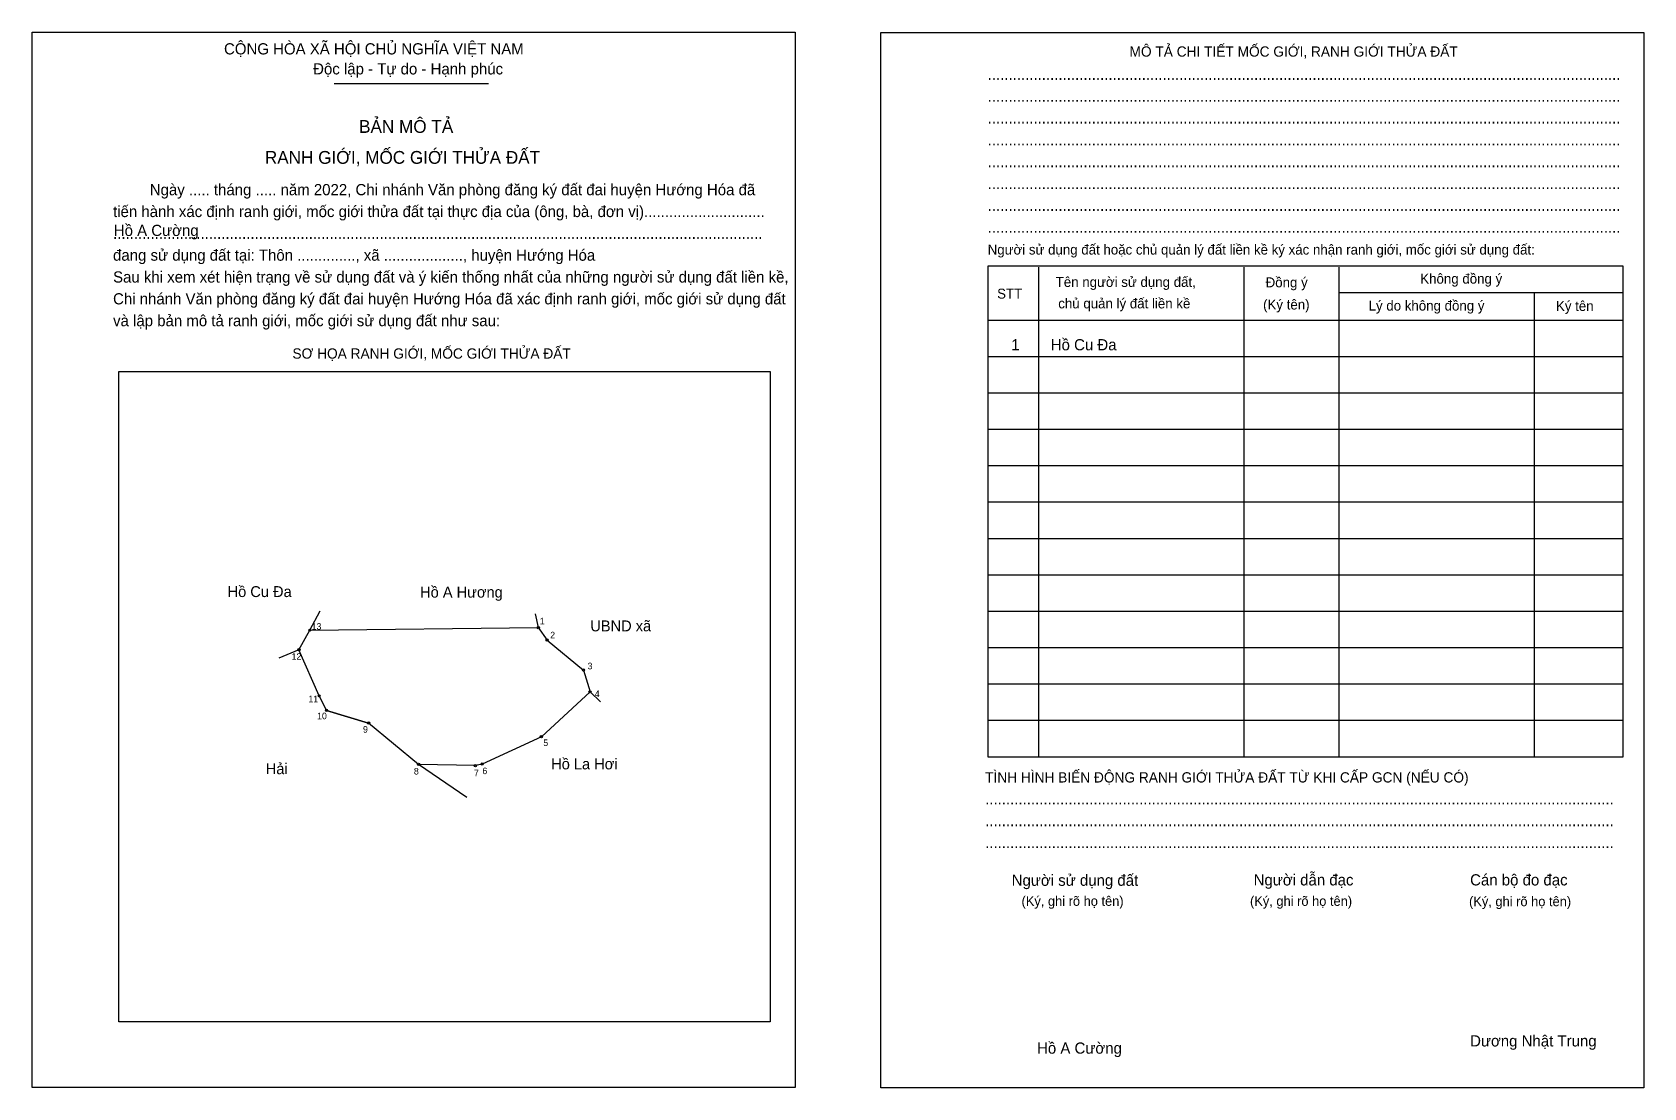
# Model space of a CAD drawing. Extents: x 544578 to 545360, y 1836938 to 1837450.
import ezdxf

# ---------------------------------------------------------------- set-up
doc = ezdxf.new("R2010")
doc.units = 0
for name, color, linetype in [('Level 1', 7, 'Continuous'), ('Level 10', 7, 'Continuous'), ('Level 11', 7, 'Continuous'), ('Level 2', 7, 'Continuous'), ('Level 25', 7, 'Continuous'), ('Level 27', 7, 'Continuous'), ('Level 36', 7, 'Continuous'), ('Level 52', 7, 'Continuous'), ('Level 55', 7, 'Continuous'), ('Level 6', 7, 'Continuous'), ('Level 9', 7, 'Continuous')]:
    doc.layers.add(name, color=color, linetype=linetype)

msp = doc.modelspace()

# ---------------------------------------------------------------- linework, layer by layer
at = {"layer": 'Level 1'}
for p, q in [((544577.93, 1837449.75), (544577.93, 1837449.75)), ((544989.62, 1837449.57), (544989.62, 1837449.57)), ((544724.35, 1837424.87), (544799.18, 1837424.87)), ((545066.11, 1837335.74), (545066.11, 1837098.36)), ((545165.65, 1837335.74), (545165.65, 1837098.36)), ((545211.71, 1837335.74), (545211.71, 1837098.36)), ((545211.71, 1837323.56), (545349.73, 1837323.56)), ((545306.49, 1837323.56), (545306.49, 1837098.36)), ((545041.4, 1837310.15), (545349.73, 1837310.15)), ((544619.95, 1837285.26), (544619.95, 1837285.26)), ((545041.4, 1837292.5), (545349.73, 1837292.5)), ((545041.4, 1837274.85), (545349.73, 1837274.85)), ((545041.4, 1837257.2), (545349.73, 1837257.2)), ((545041.4, 1837239.55), (545349.73, 1837239.55)), ((545041.4, 1837221.9), (545349.73, 1837221.9)), ((545041.4, 1837204.26), (545349.73, 1837204.26)), ((545041.4, 1837186.61), (545349.73, 1837186.61)), ((545041.4, 1837168.96), (545349.73, 1837168.96)), ((545041.4, 1837151.31), (545349.73, 1837151.31)), ((545041.4, 1837133.66), (545349.73, 1837133.66)), ((545041.4, 1837116.01), (545349.73, 1837116.01)), ((544935.86, 1836969.7), (544935.86, 1836969.7)), ((544947.97, 1836937.94), (544947.97, 1836937.94)), ((545359.66, 1836937.76), (545359.66, 1836937.76))]:
    msp.add_line(p, q, dxfattribs=at)
for points in [[(545349.73, 1837336.27), (545041.4, 1837336.27), (545041.4, 1837098.36), (545349.73, 1837098.36)], [(544619.95, 1837285.26), (544935.86, 1837285.26), (544935.86, 1836969.7), (544619.95, 1836969.7)]]:
    msp.add_lwpolyline(points, close=True, dxfattribs=at)
at = {"layer": 'Level 10'}
for p, q in [((544821.94, 1837167.71), (544823.42, 1837160.97)), ((544853.59, 1837125.02), (544848.5, 1837129.81)), ((544788.76, 1837078.56), (544765.34, 1837094.61))]:
    msp.add_line(p, q, dxfattribs=at)
msp.add_lwpolyline([(544707.31, 1837150.24), (544712.59, 1837159.7), (544823.42, 1837160.97), (544827.68, 1837154.94), (544845.35, 1837140.38), (544848.5, 1837129.81), (544824.9, 1837108.04), (544796.21, 1837094.8), (544792.91, 1837094), (544765.34, 1837094.61), (544741.11, 1837114.68), (544720.66, 1837120.81), (544717.14, 1837127.86)], close=True, dxfattribs=at)
at = {"layer": 'Level 11'}
for centre in [(544712.59, 1837159.7), (544823.42, 1837160.97), (544827.68, 1837154.94), (544707.31, 1837150.24), (544707.31, 1837150.24), (544845.35, 1837140.38), (544848.5, 1837129.81), (544717.14, 1837127.86), (544720.66, 1837120.81), (544741.11, 1837114.68), (544824.9, 1837108.04), (544765.34, 1837094.61), (544792.91, 1837094), (544796.21, 1837094.8)]:
    msp.add_circle(centre, 0.529, dxfattribs=at)
at = {"layer": 'Level 2'}
for points in [[(544577.93, 1837449.75), (544947.97, 1837449.75), (544947.97, 1836937.94), (544577.93, 1836937.94)], [(544989.62, 1837449.57), (545359.66, 1837449.57), (545359.66, 1836937.76), (544989.62, 1836937.76)]]:
    msp.add_lwpolyline(points, close=True, dxfattribs=at)
at = {"layer": 'Level 25'}
for p, q in [((544717.14, 1837127.86), (544720.66, 1837120.81)), ((544720.66, 1837120.81), (544741.11, 1837114.68)), ((544796.21, 1837094.8), (544792.91, 1837094))]:
    msp.add_line(p, q, dxfattribs=at)
at = {"layer": 'Level 27'}
for p, q in [((544712.59, 1837159.7), (544717.57, 1837169.04)), ((544707.31, 1837150.24), (544697.55, 1837146.13))]:
    msp.add_line(p, q, dxfattribs=at)

# ---------------------------------------------------------------- texts
at = {"layer": 'Level 1'}
for s, height, p in [('CỘNG HÒA XÃ HỘI CHỦ NGHĨA VIỆT NAM', 5.4355, (544670.96, 1837438.98)), ('MÔ TẢ CHI TIẾT MỐC GIỚI, RANH GIỚI THỬA ĐẤT', 4.9696, (545110.21, 1837437.91)), ('Độc lập - Tự do - Hạnh phúc', 5.4355, (544714.19, 1837429.28)), ('........................................................................................................................................................', 5.4355, (545041.4, 1837426.63)), ('........................................................................................................................................................', 5.4355, (545041.4, 1837416.04)), ('BẢN MÔ TẢ', 6.213, (544736.47, 1837400.93)), ('........................................................................................................................................................', 5.4355, (545041.4, 1837405.45)), ('........................................................................................................................................................', 5.4355, (545041.4, 1837394.86)), ('RANH GIỚI, MỐC GIỚI THỬA ĐẤT', 6.2127, (544690.78, 1837385.93)), ('........................................................................................................................................................', 5.4355, (545041.4, 1837384.27)), ('Ngày ..... tháng ..... năm 2022, Chi nhánh Văn phòng đăng ký đất đai huyện Hướng Hóa đã', 5.4355, (544634.95, 1837370.68)), ('........................................................................................................................................................', 5.4355, (545041.4, 1837373.68)), ('tiến hành xác định ranh giới, mốc giới thửa đất tại thực địa của (ông, bà, đơn vị).............................', 5.4355, (544617.13, 1837360.09)), ('........................................................................................................................................................', 5.4355, (545041.4, 1837363.09)), ('............................................................................................................................................................', 5.4355, (544617.13, 1837349.51)), ('........................................................................................................................................................', 5.4355, (545041.4, 1837352.51)), ('đang sử dụng đất tại: Thôn .............., xã ..................., huyện Hướng Hóa', 5.4355, (544617.13, 1837338.92)), ('Người sử dụng đất hoặc chủ quản lý đất liền kề ký xác nhận ranh giới, mốc giới sử dụng đất:', 4.8148, (545041.4, 1837341.92)), ('Sau khi xem xét hiện trạng về sử dụng đất và ý kiến thống nhất của những người sử dụng đất liền kề,', 5.4355, (544617.13, 1837328.33)), ('Không đồng ý', 4.8148, (545251.25, 1837327.8)), ('STT', 4.815, (545045.99, 1837320.56)), ('Tên người sử dụng đất,', 4.8148, (545074.41, 1837326.21)), ('Đồng ý', 4.815, (545176.24, 1837326.03)), ('Chi nhánh Văn phòng đăng ký đất đai huyện Hướng Hóa đã xác định ranh giới, mốc giới sử dụng đất', 5.4355, (544617.13, 1837317.74)), ('chủ quản lý đất liền kề', 4.8148, (545075.64, 1837315.8)), ('(Ký tên)', 4.815, (545175, 1837315.27)), ('Lý do không đồng ý', 4.8148, (545226.19, 1837314.74)), ('Ký tên', 4.815, (545317.08, 1837314.56)), ('và lập bản mô tả ranh giới, mốc giới sử dụng đất như sau:', 5.4355, (544617.13, 1837307.15)), ('SƠ HỌA RANH GIỚI, MỐC GIỚI THỬA ĐẤT', 4.9696, (544704.15, 1837291.43)), ('TÌNH HÌNH BIẾN ĐỘNG RANH GIỚI THỬA ĐẤT TỪ KHI CẤP GCN (NẾU CÓ)', 4.9696, (545040.17, 1837085.83)), ('.......................................................................................................................................................', 5.4355, (545040.17, 1837075.24)), ('.......................................................................................................................................................', 5.4355, (545040.17, 1837064.65)), ('.......................................................................................................................................................', 5.4355, (545040.17, 1837054.07)), ('Người dẫn đạc', 5.4355, (545170.42, 1837035.89)), ('Người sử dụng đất', 5.4355, (545053.05, 1837035.71)), ('Cán bộ đo đạc', 5.4355, (545275.43, 1837035.89)), ('(Ký, ghi rõ họ tên)', 4.6593, (545057.82, 1837026)), ('(Ký, ghi rõ họ tên)', 4.6593, (545168.65, 1837026)), ('(Ký, ghi rõ họ tên)', 4.6593, (545274.9, 1837025.83)), ('Dương Nhật Trung', 5.4355, (545275.43, 1836957.79))]:
    msp.add_text(s, height=height, dxfattribs=at).set_placement(p)
at = {"layer": 'Level 36'}
for s, p in [('Hồ Cu Đa', (544672.69, 1837175.78)), ('Hồ A Hương', (544766.08, 1837175.53)), ('UBND xã', (544848.65, 1837159.14)), ('Hồ La Hơi', (544829.66, 1837092.19)), ('Hải', (544691.21, 1837089.88))]:
    msp.add_text(s, height=5.295, dxfattribs=at).set_placement(p)
at = {"layer": 'Level 52'}
for s, height, p in [('1', 5.44, (545052.86, 1837295.46)), ('Hồ Cu Đa', 5.436, (545072, 1837295.46))]:
    msp.add_text(s, height=height, dxfattribs=at).set_placement(p)
at = {"layer": 'Level 55'}
for s, p in [('13', (544712.35, 1837159.7)), ('1', (544823.32, 1837160.97)), ('2', (544827.56, 1837154.94)), ('12', (544707.06, 1837150.24)), ('3', (544845.24, 1837140.38)), ('4', (544848.38, 1837129.81)), ('11', (544716.91, 1837127.86)), ('10', (544720.41, 1837120.81)), ('9', (544740.99, 1837114.68)), ('5', (544824.79, 1837108.04)), ('8', (544765.22, 1837094.61)), ('7', (544792.79, 1837094)), ('6', (544796.09, 1837094.8))]:
    msp.add_text(s, height=0.353, dxfattribs=at).set_placement(p)
at = {"layer": 'Level 6'}
for p in [(544617.5, 1837350.92), (545065.35, 1836954.29)]:
    msp.add_text('Hồ A Cường', height=5.436, dxfattribs=at).set_placement(p)
at = {"layer": 'Level 9'}
for s, height, p in [('13', 3.177, (544713.45, 1837159.95)), ('1', 3.18, (544824.14, 1837162.53)), ('2', 3.18, (544829.19, 1837155.75)), ('12', 3.177, (544703.75, 1837145.37)), ('3', 3.18, (544847.31, 1837140.74)), ('4', 3.18, (544850.81, 1837127.29)), ('11', 3.177, (544711.89, 1837124.77)), ('10', 3.177, (544716.12, 1837116.52)), ('9', 3.18, (544738.37, 1837109.98)), ('5', 3.18, (544825.84, 1837103.52)), ('8', 3.18, (544763.07, 1837089.71)), ('7', 3.18, (544792.22, 1837088.9)), ('6', 3.18, (544796.29, 1837089.88))]:
    msp.add_text(s, height=height, dxfattribs=at).set_placement(p)

doc.saveas('drawing.dxf')
